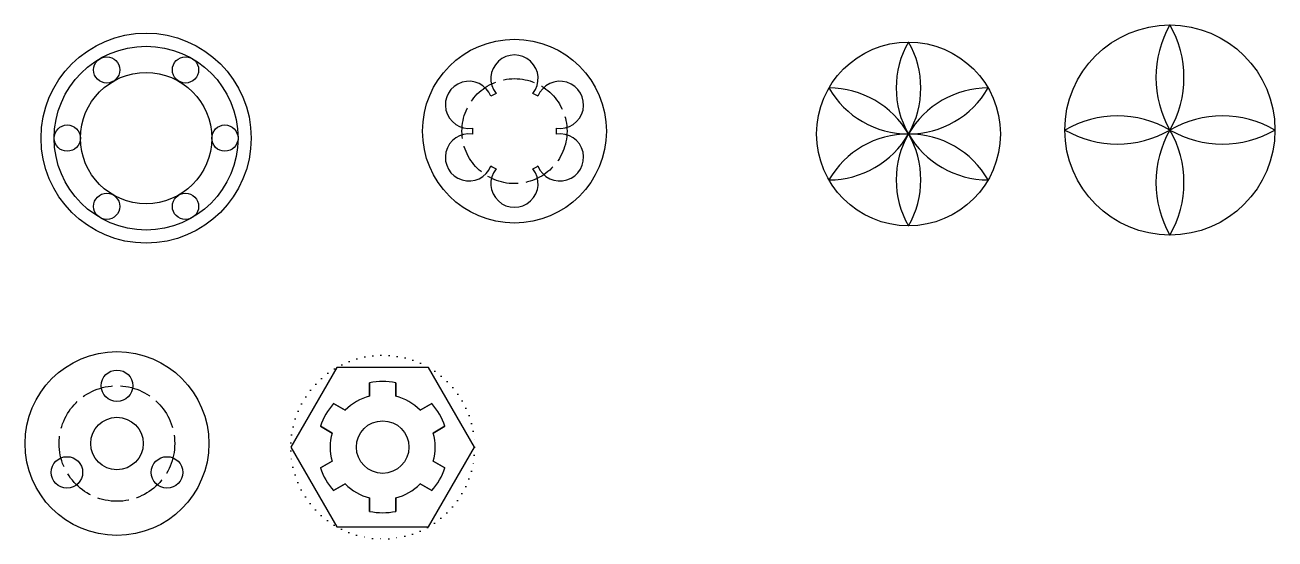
# Model space of a CAD drawing. Header units: millimetres. Extents: x 1464 to 1940, y 1595 to 1790.
import ezdxf

# ---------------------------------------------------------------- set-up
doc = ezdxf.new("R2010")
doc.units = ezdxf.units.MM
doc.linetypes.add('ACAD_ISO02W100', pattern=[15, 12, -3])
doc.linetypes.add('ACAD_ISO07W100', pattern=[3, 0, -3])

# ---------------------------------------------------------------- blocks, each defined once
blk = doc.blocks.new('*U2')
blk.add_circle((0, 0), 5)
blk = doc.blocks.new('*U3')
at = {"color": 0, "linetype": 'ByBlock', "lineweight": -2, "transparency": 16777216}
for p, rotation in [((1495.08, 1773.39), 299.9999999999999), ((1525.08, 1773.39), 240), ((1540.08, 1747.41), 180), ((1495.08, 1721.42), 59.99999999999999), ((1525.08, 1721.42), 120)]:
    blk.add_blockref('*U2', p, dxfattribs=dict(at, rotation=rotation))
blk.add_blockref('*U2', (1480.08, 1747.41), dxfattribs=at)
blk = doc.blocks.new('*U6')
at = {"linetype": 'Continuous'}
for centre, start, end in [((30.31, 0), 150, 210), ((-30.31, 0), 330, 30)]:
    blk.add_arc(centre, 35, start, end, dxfattribs=at)
blk = doc.blocks.new('*U7')
at = {"color": 0, "linetype": 'ByBlock', "lineweight": -2, "transparency": 16777216}
blk.add_blockref('*U6', (1800.33, 1766.5), dxfattribs=at)
for p, rotation in [((1785.18, 1757.75), 60.00000000000001), ((1815.49, 1757.75), 299.9999999999999), ((1785.18, 1740.25), 120), ((1815.49, 1740.25), 239.9999999999999), ((1800.33, 1731.5), 180)]:
    blk.add_blockref('*U6', p, dxfattribs=dict(at, rotation=rotation))
blk = doc.blocks.new('*U8')
at = {"linetype": 'Continuous'}
for centre, start, end in [((34.64, 0), 150, 210), ((-34.64, 0), 330, 30)]:
    blk.add_arc(centre, 40, start, end, dxfattribs=at)
blk = doc.blocks.new('*U9')
at = {"color": 0, "linetype": 'ByBlock', "lineweight": -2, "transparency": 16777216}
blk.add_blockref('*U8', (1899.85, 1770.49), dxfattribs=at)
for p, rotation in [((1879.85, 1750.49), 90.00000000000001), ((1919.85, 1750.49), 270), ((1899.85, 1730.49), 180)]:
    blk.add_blockref('*U8', p, dxfattribs=dict(at, rotation=rotation))
blk = doc.blocks.new('*U10')
at = {"linetype": 'Continuous'}
blk.add_circle((0, 0), 6, dxfattribs=at)
blk = doc.blocks.new('*U11')
at = {"color": 0, "linetype": 'ByBlock', "lineweight": -2, "transparency": 16777216}
blk.add_blockref('*U10', (1498.98, 1653.09), dxfattribs=at)
for p, rotation in [((1479.93, 1620.09), 120), ((1518.03, 1620.09), 240)]:
    blk.add_blockref('*U10', p, dxfattribs=dict(at, rotation=rotation))

msp = doc.modelspace()

# ---------------------------------------------------------------- linework, layer by layer
at = {"linetype": 'Continuous'}
for p, q in [((1595.15, 1654.23), (1595.15, 1649.1)), ((1595.15, 1649.1), (1595.15, 1654.23)), ((1605.15, 1654.23), (1605.15, 1649.1)), ((1605.15, 1649.1), (1605.15, 1654.23)), ((1581.44, 1646.31), (1585.88, 1643.75)), ((1585.88, 1643.75), (1581.44, 1646.31)), ((1618.86, 1646.31), (1614.42, 1643.75)), ((1614.42, 1643.75), (1618.86, 1646.31)), ((1576.44, 1637.65), (1580.88, 1635.09)), ((1580.88, 1635.09), (1576.44, 1637.65)), ((1623.86, 1637.65), (1619.42, 1635.09)), ((1619.42, 1635.09), (1623.86, 1637.65)), ((1576.44, 1621.82), (1580.88, 1624.38)), ((1580.88, 1624.38), (1576.44, 1621.82)), ((1623.86, 1621.82), (1619.42, 1624.38)), ((1619.42, 1624.38), (1623.86, 1621.82)), ((1581.44, 1613.16), (1585.88, 1615.72)), ((1585.88, 1615.72), (1581.44, 1613.16)), ((1618.86, 1613.16), (1614.42, 1615.72)), ((1614.42, 1615.72), (1618.86, 1613.16)), ((1595.15, 1605.24), (1595.15, 1610.37)), ((1595.15, 1610.37), (1595.15, 1605.24)), ((1605.15, 1605.24), (1605.15, 1610.37)), ((1605.15, 1610.37), (1605.15, 1605.24))]:
    msp.add_line(p, q, dxfattribs=at)
msp.add_lwpolyline([(1582.65, 1660.05), (1565.15, 1629.74), (1582.65, 1599.43), (1617.65, 1599.43), (1635.15, 1629.74), (1617.65, 1660.05)], close=True, dxfattribs=at)
for centre, radius in [((1899.85, 1750.49), 40), ((1800.33, 1749), 35), ((1498.98, 1631.09), 35), ((1498.98, 1631.09), 10), ((1600.15, 1629.74), 10)]:
    msp.add_circle(centre, radius, dxfattribs=at)
for centre, radius in [((1510.08, 1747.41), 40), ((1650.32, 1750.07), 35), ((1510.08, 1747.41), 35), ((1510.08, 1747.41), 25)]:
    msp.add_circle(centre, radius)
at = {"linetype": 'ACAD_ISO02W100'}
for centre, radius in [((1650.32, 1750.07), 20), ((1498.98, 1631.09), 22), ((1498.98, 1631.09), 22)]:
    msp.add_circle(centre, radius, dxfattribs=at)
at = {"linetype": 'ACAD_ISO07W100'}
msp.add_circle((1600.15, 1629.74), 35, dxfattribs=at)
for centre, radius, start, end in [((1650.32, 1770.07), 9, 321.3178, 218.6822), ((1633, 1760.07), 9, 21.3178, 278.6822), ((1667.64, 1760.07), 9, 261.3178, 158.6822), ((1650.32, 1750.07), 16, 116.0466, 123.9534), ((1650.32, 1750.07), 16, 56.0466, 63.9534), ((1633, 1740.07), 9, 81.3178, 338.6822), ((1650.32, 1750.07), 16, 176.0466, 183.9534), ((1667.64, 1740.07), 9, 201.3178, 98.6822), ((1650.32, 1750.07), 16, 356.0466, 3.9534), ((1650.32, 1730.07), 9, 141.3178, 38.6822), ((1650.32, 1750.07), 16, 236.0466, 243.9534), ((1650.32, 1750.07), 16, 296.0466, 303.9534)]:
    msp.add_arc(centre, radius, start, end)
at = {"linetype": 'Continuous'}
for radius, start, end in [(25, 78.463, 101.537), (20, 104.4775, 135.5225), (20, 44.4775, 75.5225), (25, 138.463, 161.537), (25, 18.463, 41.537), (20, 164.4775, 195.5225), (20, 344.4775, 15.5225), (25, 198.463, 221.537), (25, 318.463, 341.537), (20, 224.4775, 255.5225), (20, 284.4775, 315.5225), (25, 258.463, 281.537)]:
    msp.add_arc((1600.15, 1629.74), radius, start, end, dxfattribs=at)

# ---------------------------------------------------------------- block references
for name in ['*U9', '*U7', '*U11']:
    msp.add_blockref(name, (0, 0), dxfattribs=at)
msp.add_blockref('*U3', (0, 0))

doc.saveas('drawing.dxf')
